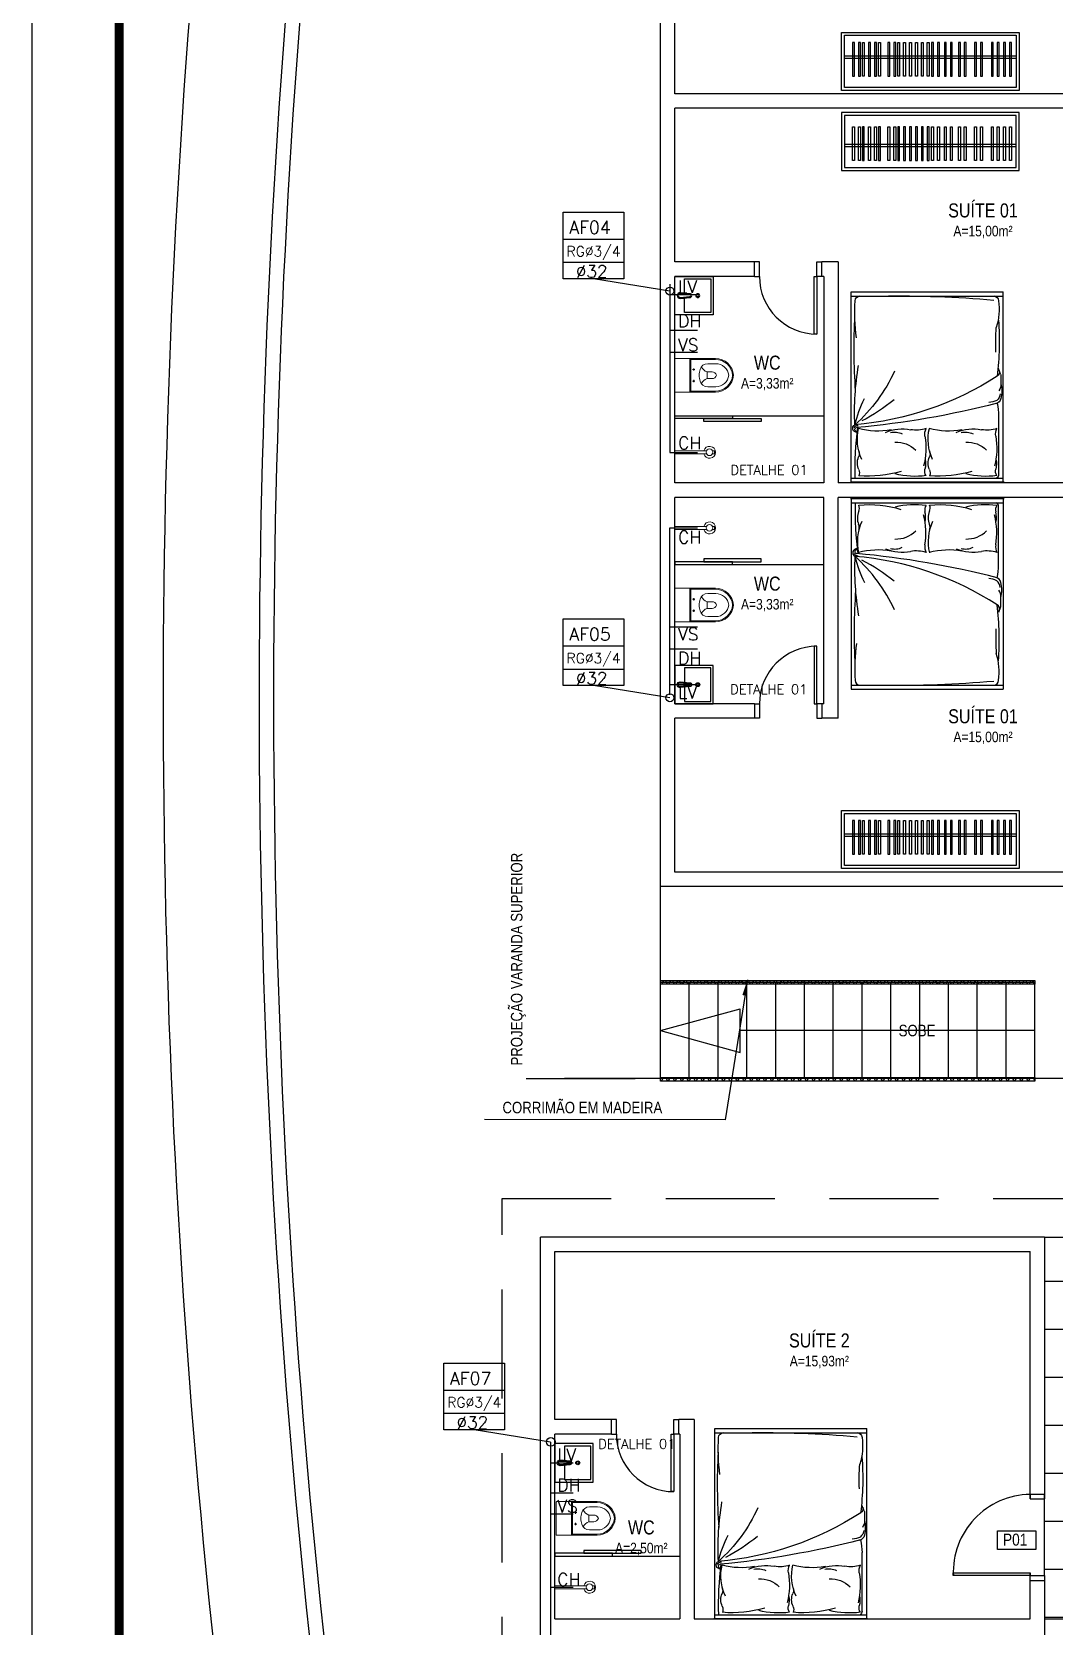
# Model space of a CAD drawing. Header units: millimetres. Extents: x 4156 to 4603, y 996 to 1078.
# Drawn here: x 4374.92 to 4386.64, y 1035.73 to 1053.99 of the extents above; entities that cross this region are included whole.
import ezdxf
from ezdxf.enums import TextEntityAlignment as Align

# ---------------------------------------------------------------- set-up
doc = ezdxf.new("R2010")
doc.units = ezdxf.units.MM
doc.header["$LTSCALE"] = 20
doc.linetypes.add('HIDDEN', pattern=[0.375, 0.25, -0.125])
doc.linetypes.add('HIDDEN2', pattern=[0.1875, 0.125, -0.0625])
for name, color, linetype in [('-HIDRO', 8, 'Continuous'), ('AF', 5, 'Continuous'), ('ARREDI_attrezzature', 175, 'Continuous'), ('COTA', 7, 'Continuous'), ('Diametro', 2, 'Continuous'), ('E-txt-g', 3, 'Continuous'), ('MOB', 251, 'Continuous'), ('P2', 1, 'Continuous'), ('Prumadas_L', 1, 'Continuous'), ('Prumadas_Q', 3, 'Continuous'), ('Prumadas_T', 2, 'Continuous'), ('Tgdados', 3, 'Continuous')]:
    doc.layers.add(name, color=color, linetype=linetype)
doc.layers.add('E-Lay-9', color=9, linetype='Continuous', lineweight=9)
doc.layers.add('E-Txt-W', color=7, linetype='Continuous', lineweight=20)
doc.styles.add('F2', font='ARIALN.TTF')
doc.styles.add('REG60', font='romans.shx', dxfattribs={"width": 0.8, "height": 0.15})
doc.styles.add('REG80', font='romans.shx', dxfattribs={"width": 0.8, "height": 0.2})
doc.styles.add('ROMANS', font='romans__.ttf', dxfattribs={"height": 0.1})
doc.styles.get("Standard").update_dxf_attribs({"font": 'arial.ttf'})
doc.dimstyles.get("Standard").update_dxf_attribs({"dimtxt": 0.18, "dimasz": 0.18, "dimexe": 0.18, "dimexo": 0.0625, "dimgap": 0.09, "dimtad": 0, "dimtih": 1, "dimtoh": 1, "dimdec": 4, "dimzin": 0, "dimdsep": 46, "dimtxsty": 'Standard', "dimcen": 0.09, "dimadec": 0, "dimazin": 0, "dimtfac": 1, "dimtdec": 4, "dimtofl": 0, "dimtmove": 0, "dimatfit": 3, "dimfxl": 1, "dimtolj": 1, "dimtzin": 0, "dimarcsym": 0})

# ---------------------------------------------------------------- blocks, each defined once
blk = doc.blocks.new('vaso-s')
at = {"layer": 'E-Lay-9', "color": 8}
for p, q in [((0, 0.17), (0, 0)), ((0.426, 0.175), (0.005, 0.175)), ((0.16, 0.17), (0.16, 0.17)), ((0.16, 0.17), (0.16, 0)), ((0.426, 0.165), (0.165, 0.165)), ((0.17, 0), (0.17, 0.16)), ((0.213, 0.06), (0.189, 0.06)), ((0.201, 0.048), (0.201, 0.072)), ((0.341, 0.035), (0.341, 0)), ((0.391, 0.035), (0.341, 0.035)), ((0.431, 0.12), (0.346, 0.12)), ((0, -0.17), (0, 0)), ((0.16, -0.17), (0.16, 0)), ((0.426, -0.165), (0.165, -0.165)), ((0.17, 0), (0.17, -0.16)), ((0.213, -0.06), (0.189, -0.06)), ((0.201, -0.048), (0.201, -0.072)), ((0.341, -0.035), (0.341, 0)), ((0.391, -0.035), (0.341, -0.035)), ((0.431, -0.12), (0.346, -0.12)), ((0.426, -0.175), (0.005, -0.175)), ((0.16, -0.17), (0.16, -0.17))]:
    blk.add_line(p, q, dxfattribs=at)
for centre in [(0.201, 0.06), (0.201, -0.06)]:
    blk.add_circle(centre, 0.005, dxfattribs=at)
for centre, radius, start, end in [((0.005, 0.17), 0.005, 90, 180), ((0.155, 0.17), 0.005, 0, 90), ((0.165, 0.17), 0.00495, 180, 270), ((0.426, -0.015), 0.19, 4.5281, 90), ((0.165, 0.16), 0.00495, 0, 90), ((0.518, -0.015), 0.262, 163.0355, 176.7233), ((0.346, 0.038), 0.0825, 90, 163.0355), ((0.375, 0.136), 0.107, 206.9395, 250.9647), ((0.391, -0.015), 0.05, 17.4576, 90), ((0.426, -0.015), 0.18, 4.7802, 90), ((0.431, -0.015), 0.135, 6.3794, 90), ((0.165, -0.17), 0.00495, 90, 180), ((0.165, -0.16), 0.00495, 270, 0), ((0.518, 0.015), 0.262, 183.2767, 196.9645), ((0.346, -0.038), 0.0825, 196.9645, 270), ((0.375, -0.136), 0.107, 109.0353, 153.0605), ((0.391, 0.015), 0.05, 270, 342.5424), ((0.426, 0.015), 0.19, 270, 355.4719), ((0.426, 0.015), 0.18, 270, 355.2198), ((0.431, 0.015), 0.135, 270, 353.6206), ((0.005, -0.17), 0.005, 180, 270), ((0.155, -0.17), 0.005, 270, 0)]:
    blk.add_arc(centre, radius, start, end, dxfattribs=at)
blk = doc.blocks.new('Chuveiro')
at = {"layer": 'E-Lay-9', "color": 8}
for p, q in [((-0.031, 0.016), (-0.36, 0.016)), ((0.051, 0.016), (0.031, 0.016)), ((0.051, 0.016), (0.051, -0.016)), ((-0.031, -0.016), (-0.36, -0.016)), ((0.051, -0.016), (0.031, -0.016))]:
    blk.add_line(p, q, dxfattribs=at)
blk.add_circle((0, 0), 0.0348, dxfattribs=at)
for centre, radius, start, end in [((0, 0), 0.0624, 194.4775, 165.5225), ((0.009, 0), 0.0444, 339.4266, 20.5734)]:
    blk.add_arc(centre, radius, start, end, dxfattribs=at)
blk = doc.blocks.new('CUBA QUADRADA-flat-4-flat-1')
at = {"layer": 'MOB'}
blk.add_lwpolyline([(0, -0.2), (0.4, -0.2), (0.4, 0.2), (0, 0.2)], close=True, dxfattribs=at)
blk.add_lwpolyline([(0.1, -0.025), (0.1, -0.175), (0.375, -0.175), (0.375, 0.175), (0.1, 0.175), (0.1, 0.025)], dxfattribs=at)
for points in [[(0.155, -0.02), (0.055, -0.03, -1), (0.055, 0.03), (0.155, 0.02, -1)], [(0.155, -0.01), (0.055, -0.02, -1), (0.055, 0.02), (0.155, 0.01, -1)]]:
    blk.add_lwpolyline(points, format="xyb", close=True, dxfattribs=at)
for radius in [0.02, 0.0125]:
    blk.add_circle((0.238, 0), radius, dxfattribs=at)
blk = doc.blocks.new('cama')
at = {"layer": 'ARREDI_attrezzature', "color": 8}
for p, q in [((0.866, 1.046), (-0.717, 1.046)), ((-0.717, 1.046), (-0.717, -0.936)), ((-0.717, 1.003), (0.866, 1.003)), ((0.866, 1.046), (0.866, -0.936)), ((0.816, 0.355), (0.816, 0.964)), ((0.841, -0.062), (0.841, 0.035)), ((0.838, -0.079), (0.816, -0.138)), ((-0.717, -0.893), (0.866, -0.893)), ((-0.717, -0.936), (0.866, -0.936))]:
    blk.add_line(p, q, dxfattribs=at)
for centre, radius, start, end in [((2.638, 0.909), 3.316, 178.3703, 187.5322), ((0.767, 0.964), 0.0494, 360, 53.1301), ((-0.487, 0.846), 0.167, 155.7877, 202.8808), ((-0.714, 0.948), 0.0814, 335.7877, 21.7124), ((-0.533, -0.18), 1.162, 73.2017, 95.199), ((-0.053, 0.101), 0.883, 82.5099, 103.5732), ((-0.698, 0.692), 0.758, 350.3711, 14.26), ((0.126, 0.931), 0.0789, 144.3788, 195.1988), ((-0.161, 0.853), 0.218, 347.312, 15.1988), ((0.25, 0.846), 0.167, 155.7877, 202.8808), ((0.023, 0.948), 0.0814, 335.7877, 21.7124), ((0.204, -0.18), 1.162, 73.2017, 95.199), ((0.684, 0.101), 0.883, 82.5099, 103.5732), ((0.04, 0.692), 0.758, 350.3711, 14.26), ((0.864, 0.931), 0.0789, 144.3788, 195.1988), ((0.577, 0.853), 0.218, 347.312, 15.1988), ((-0.15, 0.598), 0.504, 155.118, 192.9862), ((-0.719, 0.748), 0.0848, 339.0161, 22.8808), ((-0.251, 0.918), 0.291, 267.8295, 315.0098), ((0.587, 0.598), 0.504, 155.118, 192.9862), ((0.018, 0.748), 0.0848, 339.0161, 22.8808), ((0.486, 0.918), 0.291, 267.8295, 315.0098), ((-0.662, 0.484), 0.0409, 81.6091, 243.9382), ((-0.659, 0.496), 0.0206, 81.2915, 258.1256), ((-0.438, -0.252), 0.765, 79.7638, 105.4497), ((-0.185, 0.936), 0.446, 246.6878, 281.1217), ((-0.264, 0.69), 0.167, 254.1407, 297.6985), ((-0.042, 0.158), 0.345, 72.3598, 99.3926), ((0.175, 0.544), 0.127, 170.3711, 206.9649), ((0.299, -0.252), 0.765, 79.7638, 105.4497), ((0.553, 0.936), 0.446, 246.6878, 281.1217), ((0.473, 0.69), 0.167, 254.1407, 297.6985), ((0.695, 0.158), 0.345, 72.3598, 99.3926), ((0.913, 0.544), 0.127, 170.3711, 206.9649), ((-0.65, 0.494), 0.0409, 202.6052, 274.4989), ((2.279, 0.318), 2.962, 177.4941, 189.5094), ((-1.784, -0.799), 1.665, 24.3833, 48.4532), ((-0.948, -2.764), 3.222, 57.0954, 85.2363), ((0.652, 0.784), 1.374, 194.1894, 206.3096), ((-1.523, -8.875), 9.391, 75.6716, 84.7419), ((-1.581, -1.432), 2.082, 51.0376, 62.0856), ((0.189, 0.364), 0.628, 347.089, 359.2313), ((0.701, -0.017), 0.232, 65.0339, 86.464), ((0.774, 0.16), 0.0692, 12.8827, 78.3869), ((0.735, 0.116), 0.1, 4.6849, 50.5984), ((0.499, 0.097), 0.351, 346.9286, 12.8827), ((5.77, -0.354), 6.458, 176.0268, 182.9761), ((0.735, 0.028), 0.107, 356.6017, 37.7302), ((-2.114, -0.42), 2.938, 355.67, 7.068), ((0.777, -0.101), 0.0494, 339.7541, 59.4872), ((0.792, -0.062), 0.0494, 339.7541, 360), ((0.792, -0.062), 0.0494, 339.7541, 360), ((2.656, -0.41), 1.869, 176.8413, 184.7569), ((1.493, -0.726), 2.174, 172.9481, 183.1174), ((0.205, -0.754), 0.618, 351.6155, 17.787), ((-0.628, -0.844), 0.0494, 180, 270), ((-0.225, 10.54), 11.434, 269.1087, 274.9762), ((0.767, -0.844), 0.0494, 270, 360)]:
    blk.add_arc(centre, radius, start, end, dxfattribs=at)
at = {"layer": 'COTA', "color": 8, "linetype": 'Continuous'}
blk.add_line((0.874, 1.046), (-0.726, 1.046), dxfattribs=at)
blk = doc.blocks.new('TXT-AMB75')
at = {"layer": 'E-txt-g', "style": 'REG80', "width": 0.8, "flags": 8}
blk.add_attdef('TXT', text='', height=0.2, dxfattribs=at).set_placement((0.005, 0.296), align=Align.CENTER)
at = {"layer": 'E-Txt-W', "style": 'REG60', "width": 0.8, "flags": 8}
blk.add_attdef('TXT', text='', height=0.15, dxfattribs=at).set_placement((0.005, 0.027), align=Align.CENTER)

msp = doc.modelspace()

# ---------------------------------------------------------------- hatches: boundary and pattern name
at = {"layer": '-HIDRO'}
h = msp.add_hatch(dxfattribs=at)
h.set_pattern_fill('NET3', color=256, scale=0.55, style=0)
h.set_pattern_definition([(0, (1993.53939, 699.938844), (0, 0.06875), []), (60, (1993.53939, 699.938844), (-0.0595392465, 0.034375), []), (120, (1993.53939, 699.938844), (-0.0595392465, -0.034375), [])])
h.paths.add_polyline_path([(4382.127, 1043.124), (4386.417, 1043.124), (4386.417, 1043.083), (4382.127, 1043.083)])
h.paths.add_polyline_path([(4382.127, 1042.015), (4386.417, 1042.015), (4386.417, 1041.974), (4382.127, 1041.974)])
h = msp.add_hatch(dxfattribs=at)
h.set_pattern_fill('ANSI37,_O', color=256, scale=4.4, angle=45)
h.set_pattern_definition([(90, (2047.3071, 658.53404), (-0.55, 3e-16), []), (180, (2047.3071, 658.53404), (-3e-16, -0.55), [])])
h.paths.add_polyline_path([(4388.892, 1040.188), (4386.527, 1040.188), (4386.527, 1039.748), (4386.527, 1039.693), (4386.527, 1038.813), (4386.527, 1038.758), (4386.527, 1035.816), (4388.892, 1035.816)])
h.paths.add_polyline_path([(4387.636, 1037.656, -1), (4387.553, 1037.656, -1)], flags=16)
h.paths.add_polyline_path([(4387.419, 1037.861), (4388.17, 1037.861), (4388.17, 1038.078), (4387.419, 1038.078)], flags=24)
h.paths.add_polyline_path([(4387.31, 1038.097), (4388.279, 1038.097), (4388.279, 1038.338), (4387.31, 1038.338)], flags=24)
h.paths.add_polyline_path([(4387.627, 1037.647), (4387.938, 1037.647), (4387.938, 1037.845), (4387.627, 1037.845)], flags=24)

# ---------------------------------------------------------------- linework, layer by layer
at = {"layer": '-HIDRO', "linetype": 'Continuous'}
for p, q in [((4382.127, 1044.203), (4382.127, 1069.613)), ((4382.292, 1053.278), (4382.292, 1055.038)), ((4387.627, 1053.278), (4382.292, 1053.278)), ((4382.292, 1051.353), (4382.292, 1053.113)), ((4387.627, 1053.113), (4382.292, 1053.113)), ((4383.205, 1051.353), (4382.292, 1051.353)), ((4383.205, 1051.188), (4383.205, 1051.353)), ((4384.162, 1051.353), (4383.975, 1051.353)), ((4383.975, 1051.188), (4383.975, 1051.353)), ((4384.162, 1051.353), (4384.162, 1048.823)), ((4382.292, 1048.823), (4382.292, 1051.188)), ((4383.205, 1051.188), (4382.292, 1051.188)), ((4383.997, 1051.188), (4383.997, 1048.823)), ((4382.292, 1049.593), (4383.997, 1049.593)), ((4383.997, 1048.823), (4382.292, 1048.823)), ((4387.627, 1048.823), (4384.162, 1048.823)), ((4382.292, 1046.293), (4382.292, 1048.658)), ((4383.997, 1048.658), (4382.292, 1048.658)), ((4383.997, 1046.293), (4383.997, 1048.658)), ((4387.627, 1048.658), (4384.162, 1048.658)), ((4384.162, 1046.128), (4384.162, 1048.658)), ((4382.292, 1047.888), (4383.997, 1047.888)), ((4383.205, 1046.293), (4382.292, 1046.293)), ((4383.975, 1046.293), (4383.975, 1046.128)), ((4382.292, 1044.368), (4382.292, 1046.128)), ((4383.205, 1046.128), (4382.292, 1046.128)), ((4384.162, 1046.128), (4383.975, 1046.128)), ((4387.627, 1044.368), (4382.292, 1044.368)), ((4389.992, 1044.203), (4382.127, 1044.203)), ((4382.127, 1043.103), (4382.127, 1044.203)), ((4382.127, 1042.003), (4382.127, 1043.103)), ((4382.457, 1042.003), (4382.457, 1043.103)), ((4382.787, 1042.003), (4382.787, 1043.103)), ((4383.117, 1042.003), (4383.117, 1043.103)), ((4383.447, 1042.003), (4383.447, 1043.103)), ((4383.777, 1042.003), (4383.777, 1043.103)), ((4384.107, 1042.003), (4384.107, 1043.103)), ((4384.437, 1042.003), (4384.437, 1043.103)), ((4384.767, 1042.003), (4384.767, 1043.103)), ((4385.097, 1042.003), (4385.097, 1043.103)), ((4385.427, 1042.003), (4385.427, 1043.103)), ((4385.757, 1042.003), (4385.757, 1043.103)), ((4386.087, 1042.003), (4386.087, 1043.103)), ((4386.417, 1042.003), (4386.417, 1043.103)), ((4382.127, 1042.553), (4383.039, 1042.803)), ((4383.039, 1042.303), (4383.039, 1042.803)), ((4382.127, 1042.553), (4383.039, 1042.303)), ((4386.417, 1042.553), (4383.039, 1042.553)), ((4386.527, 1036.311), (4386.527, 1037.191)), ((4380.917, 1036.534), (4382.347, 1036.534)), ((4386.527, 1035.816), (4388.892, 1035.816))]:
    msp.add_line(p, q, dxfattribs=at)
at = {"layer": '-HIDRO', "ltscale": 0.5}
for p, q in [((4386.204, 1053.71), (4384.234, 1053.71)), ((4386.204, 1053.683), (4384.234, 1053.683)), ((4386.204, 1052.7), (4384.234, 1052.7)), ((4386.204, 1052.673), (4384.234, 1052.673)), ((4386.204, 1044.8), (4384.234, 1044.8)), ((4386.204, 1044.773), (4384.234, 1044.773))]:
    msp.add_line(p, q, dxfattribs=at)
at = {"layer": '-HIDRO'}
for p, q in [((4383.997, 1051.188), (4383.975, 1051.188)), ((4382.292, 1049.593), (4383.997, 1049.593)), ((4382.292, 1047.888), (4383.997, 1047.888)), ((4383.205, 1046.293), (4383.205, 1046.128)), ((4383.997, 1046.293), (4383.975, 1046.293)), ((4386.417, 1043.103), (4382.127, 1043.103)), ((4391.752, 1042.003), (4381.027, 1042.003)), ((4380.752, 1031.278), (4380.752, 1040.188)), ((4386.527, 1040.188), (4380.752, 1040.188)), ((4386.527, 1040.188), (4388.892, 1040.188)), ((4386.527, 1040.188), (4386.527, 1037.191)), ((4380.917, 1038.098), (4380.917, 1040.023)), ((4380.917, 1040.023), (4386.362, 1040.023)), ((4386.362, 1037.191), (4386.362, 1040.023)), ((4381.566, 1038.098), (4380.917, 1038.098)), ((4381.566, 1037.933), (4381.566, 1038.098)), ((4382.512, 1038.098), (4382.336, 1038.098)), ((4382.336, 1037.933), (4382.336, 1038.098)), ((4382.512, 1038.098), (4382.512, 1035.816)), ((4380.917, 1035.816), (4380.917, 1037.933)), ((4381.566, 1037.933), (4380.917, 1037.933)), ((4382.347, 1037.933), (4382.336, 1037.933)), ((4382.347, 1037.933), (4382.347, 1035.816)), ((4386.362, 1037.246), (4386.527, 1037.246)), ((4386.362, 1035.816), (4386.362, 1036.344)), ((4386.527, 1036.311), (4386.527, 1035.211)), ((4386.362, 1036.256), (4386.527, 1036.256)), ((4380.917, 1035.816), (4382.347, 1035.816)), ((4382.512, 1035.816), (4386.362, 1035.816))]:
    msp.add_line(p, q, dxfattribs=at)
at = {"layer": '-HIDRO', "linetype": 'HIDDEN', "ltscale": 0.25}
msp.add_line((4380.587, 1042.003), (4382.127, 1042.003), dxfattribs=at)
at = {"layer": '-HIDRO'}
msp.add_lwpolyline([(4379.696, 1071.919, 0.099318), (4377.446, 1031.996, 0.188246), (4401.232, 999.488)], format="xyb", dxfattribs=at)
at = {"layer": '-HIDRO', "linetype": 'Continuous'}
for points in [[(4380.832, 1071.919, 0.099873), (4378.526, 1032.216, 0.183533), (4401.047, 1000.919)], [(4380.958, 1071.754, 0.099477), (4378.688, 1032.249, 0.184298), (4401.292, 1000.952)]]:
    msp.add_lwpolyline(points, format="xyb", dxfattribs=at)
at = {"layer": '-HIDRO'}
for points in [[(4386.237, 1053.318), (4384.201, 1053.318), (4384.201, 1053.982), (4386.237, 1053.982)], [(4386.204, 1053.351), (4384.234, 1053.351), (4384.234, 1053.949), (4386.204, 1053.949)], [(4386.237, 1053.065), (4384.201, 1053.065), (4384.201, 1052.401), (4386.237, 1052.401)], [(4386.204, 1053.032), (4384.234, 1053.032), (4384.234, 1052.434), (4386.204, 1052.434)], [(4383.92, 1051.188), (4383.92, 1050.528), (4383.887, 1050.528), (4383.887, 1051.188)], [(4382.292, 1049.593), (4382.952, 1049.593), (4382.952, 1049.56), (4382.292, 1049.56)], [(4382.622, 1049.56), (4383.282, 1049.56), (4383.282, 1049.527), (4382.622, 1049.527)], [(4382.292, 1047.888), (4382.952, 1047.888), (4382.952, 1047.921), (4382.292, 1047.921)], [(4382.622, 1047.921), (4383.282, 1047.921), (4383.282, 1047.954), (4382.622, 1047.954)], [(4383.92, 1046.293), (4383.92, 1046.953), (4383.887, 1046.953), (4383.887, 1046.293)], [(4386.237, 1044.408), (4384.201, 1044.408), (4384.201, 1045.072), (4386.237, 1045.072)], [(4386.204, 1044.441), (4384.234, 1044.441), (4384.234, 1045.039), (4386.204, 1045.039)], [(4382.127, 1043.124), (4386.417, 1043.124), (4386.417, 1043.083), (4382.127, 1043.083)], [(4382.127, 1042.015), (4386.417, 1042.015), (4386.417, 1041.974), (4382.127, 1041.974)], [(4382.281, 1037.933), (4382.281, 1037.273), (4382.248, 1037.273), (4382.248, 1037.933)], [(4385.987, 1036.826), (4386.428, 1036.826), (4386.428, 1036.612), (4385.987, 1036.612)], [(4380.917, 1036.534), (4381.577, 1036.534), (4381.577, 1036.567), (4380.917, 1036.567)], [(4381.247, 1036.567), (4381.907, 1036.567), (4381.907, 1036.6), (4381.247, 1036.6)], [(4386.362, 1036.311), (4385.482, 1036.311), (4385.482, 1036.344), (4386.362, 1036.344)]]:
    msp.add_lwpolyline(points, close=True, dxfattribs=at)
at = {"layer": '-HIDRO', "ltscale": 0.5}
for points in [[(4384.327, 1053.482), (4384.349, 1053.482), (4384.349, 1053.867), (4384.327, 1053.867)], [(4384.395, 1053.482), (4384.417, 1053.482), (4384.417, 1053.867), (4384.395, 1053.867)], [(4384.462, 1053.482), (4384.44, 1053.482), (4384.44, 1053.867), (4384.462, 1053.867)], [(4384.511, 1053.482), (4384.533, 1053.482), (4384.533, 1053.867), (4384.511, 1053.867)], [(4384.579, 1053.482), (4384.601, 1053.482), (4384.601, 1053.867), (4384.579, 1053.867)], [(4384.646, 1053.482), (4384.624, 1053.482), (4384.624, 1053.867), (4384.646, 1053.867)], [(4384.732, 1053.482), (4384.754, 1053.482), (4384.754, 1053.867), (4384.732, 1053.867)], [(4384.8, 1053.482), (4384.822, 1053.482), (4384.822, 1053.867), (4384.8, 1053.867)], [(4384.867, 1053.482), (4384.845, 1053.482), (4384.845, 1053.867), (4384.867, 1053.867)], [(4384.935, 1053.482), (4384.913, 1053.482), (4384.913, 1053.867), (4384.935, 1053.867)], [(4385.002, 1053.482), (4384.98, 1053.482), (4384.98, 1053.867), (4385.002, 1053.867)], [(4385.07, 1053.482), (4385.048, 1053.482), (4385.048, 1053.867), (4385.07, 1053.867)], [(4385.138, 1053.482), (4385.116, 1053.482), (4385.116, 1053.867), (4385.138, 1053.867)], [(4385.205, 1053.482), (4385.183, 1053.482), (4385.183, 1053.867), (4385.205, 1053.867)], [(4385.232, 1053.482), (4385.254, 1053.482), (4385.254, 1053.867), (4385.232, 1053.867)], [(4385.3, 1053.482), (4385.322, 1053.482), (4385.322, 1053.867), (4385.3, 1053.867)], [(4385.38, 1053.482), (4385.402, 1053.482), (4385.402, 1053.867), (4385.38, 1053.867)], [(4385.448, 1053.482), (4385.47, 1053.482), (4385.47, 1053.867), (4385.448, 1053.867)], [(4385.541, 1053.482), (4385.563, 1053.482), (4385.563, 1053.867), (4385.541, 1053.867)], [(4385.608, 1053.482), (4385.63, 1053.482), (4385.63, 1053.867), (4385.608, 1053.867)], [(4385.725, 1053.482), (4385.747, 1053.482), (4385.747, 1053.867), (4385.725, 1053.867)], [(4385.793, 1053.482), (4385.815, 1053.482), (4385.815, 1053.867), (4385.793, 1053.867)], [(4385.918, 1053.482), (4385.94, 1053.482), (4385.94, 1053.867), (4385.918, 1053.867)], [(4385.986, 1053.482), (4386.008, 1053.482), (4386.008, 1053.867), (4385.986, 1053.867)], [(4386.057, 1053.482), (4386.079, 1053.482), (4386.079, 1053.867), (4386.057, 1053.867)], [(4386.125, 1053.482), (4386.147, 1053.482), (4386.147, 1053.867), (4386.125, 1053.867)], [(4384.327, 1052.901), (4384.349, 1052.901), (4384.349, 1052.516), (4384.327, 1052.516)], [(4384.395, 1052.901), (4384.417, 1052.901), (4384.417, 1052.516), (4384.395, 1052.516)], [(4384.462, 1052.901), (4384.44, 1052.901), (4384.44, 1052.516), (4384.462, 1052.516)], [(4384.511, 1052.901), (4384.533, 1052.901), (4384.533, 1052.516), (4384.511, 1052.516)], [(4384.579, 1052.901), (4384.601, 1052.901), (4384.601, 1052.516), (4384.579, 1052.516)], [(4384.646, 1052.901), (4384.624, 1052.901), (4384.624, 1052.516), (4384.646, 1052.516)], [(4384.732, 1052.901), (4384.754, 1052.901), (4384.754, 1052.516), (4384.732, 1052.516)], [(4384.8, 1052.901), (4384.822, 1052.901), (4384.822, 1052.516), (4384.8, 1052.516)], [(4384.867, 1052.901), (4384.845, 1052.901), (4384.845, 1052.516), (4384.867, 1052.516)], [(4384.935, 1052.901), (4384.913, 1052.901), (4384.913, 1052.516), (4384.935, 1052.516)], [(4385.002, 1052.901), (4384.98, 1052.901), (4384.98, 1052.516), (4385.002, 1052.516)], [(4385.07, 1052.901), (4385.048, 1052.901), (4385.048, 1052.516), (4385.07, 1052.516)], [(4385.138, 1052.901), (4385.116, 1052.901), (4385.116, 1052.516), (4385.138, 1052.516)], [(4385.205, 1052.901), (4385.183, 1052.901), (4385.183, 1052.516), (4385.205, 1052.516)], [(4385.232, 1052.901), (4385.254, 1052.901), (4385.254, 1052.516), (4385.232, 1052.516)], [(4385.3, 1052.901), (4385.322, 1052.901), (4385.322, 1052.516), (4385.3, 1052.516)], [(4385.38, 1052.901), (4385.402, 1052.901), (4385.402, 1052.516), (4385.38, 1052.516)], [(4385.448, 1052.901), (4385.47, 1052.901), (4385.47, 1052.516), (4385.448, 1052.516)], [(4385.541, 1052.901), (4385.563, 1052.901), (4385.563, 1052.516), (4385.541, 1052.516)], [(4385.608, 1052.901), (4385.63, 1052.901), (4385.63, 1052.516), (4385.608, 1052.516)], [(4385.725, 1052.901), (4385.747, 1052.901), (4385.747, 1052.516), (4385.725, 1052.516)], [(4385.793, 1052.901), (4385.815, 1052.901), (4385.815, 1052.516), (4385.793, 1052.516)], [(4385.918, 1052.901), (4385.94, 1052.901), (4385.94, 1052.516), (4385.918, 1052.516)], [(4385.986, 1052.901), (4386.008, 1052.901), (4386.008, 1052.516), (4385.986, 1052.516)], [(4386.057, 1052.901), (4386.079, 1052.901), (4386.079, 1052.516), (4386.057, 1052.516)], [(4386.125, 1052.901), (4386.147, 1052.901), (4386.147, 1052.516), (4386.125, 1052.516)], [(4384.327, 1044.572), (4384.349, 1044.572), (4384.349, 1044.957), (4384.327, 1044.957)], [(4384.395, 1044.572), (4384.417, 1044.572), (4384.417, 1044.957), (4384.395, 1044.957)], [(4384.462, 1044.572), (4384.44, 1044.572), (4384.44, 1044.957), (4384.462, 1044.957)], [(4384.511, 1044.572), (4384.533, 1044.572), (4384.533, 1044.957), (4384.511, 1044.957)], [(4384.579, 1044.572), (4384.601, 1044.572), (4384.601, 1044.957), (4384.579, 1044.957)], [(4384.646, 1044.572), (4384.624, 1044.572), (4384.624, 1044.957), (4384.646, 1044.957)], [(4384.732, 1044.572), (4384.754, 1044.572), (4384.754, 1044.957), (4384.732, 1044.957)], [(4384.8, 1044.572), (4384.822, 1044.572), (4384.822, 1044.957), (4384.8, 1044.957)], [(4384.867, 1044.572), (4384.845, 1044.572), (4384.845, 1044.957), (4384.867, 1044.957)], [(4384.935, 1044.572), (4384.913, 1044.572), (4384.913, 1044.957), (4384.935, 1044.957)], [(4385.002, 1044.572), (4384.98, 1044.572), (4384.98, 1044.957), (4385.002, 1044.957)], [(4385.07, 1044.572), (4385.048, 1044.572), (4385.048, 1044.957), (4385.07, 1044.957)], [(4385.138, 1044.572), (4385.116, 1044.572), (4385.116, 1044.957), (4385.138, 1044.957)], [(4385.205, 1044.572), (4385.183, 1044.572), (4385.183, 1044.957), (4385.205, 1044.957)], [(4385.232, 1044.572), (4385.254, 1044.572), (4385.254, 1044.957), (4385.232, 1044.957)], [(4385.3, 1044.572), (4385.322, 1044.572), (4385.322, 1044.957), (4385.3, 1044.957)], [(4385.38, 1044.572), (4385.402, 1044.572), (4385.402, 1044.957), (4385.38, 1044.957)], [(4385.448, 1044.572), (4385.47, 1044.572), (4385.47, 1044.957), (4385.448, 1044.957)], [(4385.541, 1044.572), (4385.563, 1044.572), (4385.563, 1044.957), (4385.541, 1044.957)], [(4385.608, 1044.572), (4385.63, 1044.572), (4385.63, 1044.957), (4385.608, 1044.957)], [(4385.725, 1044.572), (4385.747, 1044.572), (4385.747, 1044.957), (4385.725, 1044.957)], [(4385.793, 1044.572), (4385.815, 1044.572), (4385.815, 1044.957), (4385.793, 1044.957)], [(4385.918, 1044.572), (4385.94, 1044.572), (4385.94, 1044.957), (4385.918, 1044.957)], [(4385.986, 1044.572), (4386.008, 1044.572), (4386.008, 1044.957), (4385.986, 1044.957)], [(4386.057, 1044.572), (4386.079, 1044.572), (4386.079, 1044.957), (4386.057, 1044.957)], [(4386.125, 1044.572), (4386.147, 1044.572), (4386.147, 1044.957), (4386.125, 1044.957)]]:
    msp.add_lwpolyline(points, close=True, dxfattribs=at)
at = {"layer": '-HIDRO'}
for points in [[(4383.205, 1051.188), (4383.26, 1051.188), (4383.26, 1051.353), (4383.205, 1051.353)], [(4383.975, 1051.188), (4383.92, 1051.188), (4383.92, 1051.353), (4383.975, 1051.353)], [(4383.205, 1046.293), (4383.26, 1046.293), (4383.26, 1046.128), (4383.205, 1046.128)], [(4383.975, 1046.293), (4383.92, 1046.293), (4383.92, 1046.128), (4383.975, 1046.128)], [(4381.566, 1037.933), (4381.621, 1037.933), (4381.621, 1038.098), (4381.566, 1038.098)], [(4382.336, 1037.933), (4382.281, 1037.933), (4382.281, 1038.098), (4382.336, 1038.098)], [(4386.362, 1037.246), (4386.362, 1037.191), (4386.527, 1037.191), (4386.527, 1037.246)], [(4386.362, 1036.256), (4386.362, 1036.311), (4386.527, 1036.311), (4386.527, 1036.256)]]:
    msp.add_lwpolyline(points, dxfattribs=at)
at = {"layer": '-HIDRO', "linetype": 'HIDDEN', "ltscale": 0.25}
msp.add_lwpolyline([(4389.332, 1030.838), (4380.312, 1030.838), (4380.312, 1040.628), (4389.332, 1040.628)], close=True, dxfattribs=at)
at = {"layer": '-HIDRO'}
for centre, start, end in [((4383.92, 1051.188), 180, 270), ((4383.92, 1046.293), 90, 180), ((4382.281, 1037.933), 180, 270)]:
    msp.add_arc(centre, 0.66, start, end, dxfattribs=at)
at = {"layer": '-HIDRO', "linetype": 'HIDDEN2'}
msp.add_arc((4386.373, 1036.35), 0.891, 90.7054, 182.5286, dxfattribs=at)
at = {"layer": 'AF'}
for p, q in [((4382.235, 1051.099), (4382.235, 1049.173)), ((4382.235, 1050.979), (4382.552, 1050.979)), ((4382.235, 1050.573), (4382.552, 1050.573)), ((4382.235, 1050.319), (4382.552, 1050.319)), ((4382.235, 1049.173), (4382.552, 1049.173)), ((4382.235, 1046.396), (4382.235, 1048.308)), ((4382.235, 1048.308), (4382.552, 1048.308)), ((4382.235, 1047.176), (4382.552, 1047.176)), ((4382.235, 1046.922), (4382.552, 1046.922)), ((4382.235, 1046.516), (4382.552, 1046.516)), ((4380.869, 1035.29), (4380.869, 1037.841)), ((4380.869, 1037.604), (4381.127, 1037.604)), ((4380.869, 1037.259), (4381.127, 1037.259)), ((4380.869, 1037.018), (4381.127, 1037.018)), ((4380.869, 1036.178), (4381.127, 1036.178))]:
    msp.add_line(p, q, dxfattribs=at)
for centre in [(4382.235, 1051.02), (4382.235, 1046.363)]:
    msp.add_circle(centre, 0.0452, dxfattribs=at)
at = {"layer": 'P2'}
msp.add_lwpolyline([(4434.324, 996.216), (4434.324, 1077.816), (4374.924, 1077.816), (4374.924, 996.216)], close=True, dxfattribs=at)
at = {"layer": 'P2', "const_width": 0.1}
msp.add_lwpolyline([(4433.324, 997.216), (4433.324, 1076.816), (4375.924, 1076.816), (4375.924, 997.216)], close=True, dxfattribs=at)
at = {"layer": 'Prumadas_L'}
for p, q in [((4381.012, 1051.616, 3.614), (4381.706, 1051.616, 3.614)), ((4381.012, 1051.35, 3.614), (4381.706, 1051.35, 3.614)), ((4382.235, 1051.02), (4381.359, 1051.161, 3.614)), ((4381.012, 1046.959, 3.614), (4381.706, 1046.959, 3.614)), ((4381.012, 1046.692, 3.614), (4381.706, 1046.692, 3.614)), ((4382.235, 1046.363), (4381.359, 1046.504, 3.614)), ((4379.645, 1038.436, 3.609), (4380.339, 1038.436, 3.609)), ((4379.645, 1038.17, 3.609), (4380.339, 1038.17, 3.609)), ((4380.867, 1037.84, -0.005), (4379.992, 1037.982, 3.609))]:
    msp.add_line(p, q, dxfattribs=at)
at = {"layer": 'Prumadas_Q'}
for p, q in [((4381.012, 1051.923, 3.614), (4381.706, 1051.923, 3.614)), ((4381.012, 1051.161, 3.614), (4381.012, 1051.923, 3.614)), ((4381.706, 1051.923, 3.614), (4381.706, 1051.161, 3.614)), ((4381.706, 1051.161, 3.614), (4381.012, 1051.161, 3.614)), ((4381.012, 1047.266, 3.614), (4381.706, 1047.266, 3.614)), ((4381.012, 1046.504, 3.614), (4381.012, 1047.266, 3.614)), ((4381.706, 1047.266, 3.614), (4381.706, 1046.504, 3.614)), ((4381.706, 1046.504, 3.614), (4381.012, 1046.504, 3.614)), ((4379.645, 1038.743, 3.609), (4380.339, 1038.743, 3.609)), ((4379.645, 1037.982, 3.609), (4379.645, 1038.743, 3.609)), ((4380.339, 1038.743, 3.609), (4380.339, 1037.982, 3.609)), ((4380.339, 1037.982, 3.609), (4379.645, 1037.982, 3.609))]:
    msp.add_line(p, q, dxfattribs=at)
at = {"layer": 'Tgdados'}
msp.add_circle((4380.871, 1037.842, 0.005), 0.0495, dxfattribs=at)

# ---------------------------------------------------------------- block references
at = {"layer": '-HIDRO'}
ref = msp.add_blockref('TXT-AMB75', (4385.818, 1051.626), dxfattribs=dict(at, xscale=0.8019000000000002, yscale=0.8019000000000002, zscale=0.8019000000000002))
ref.add_attrib('TXT', 'SUÍTE 01', dxfattribs={"layer": 'E-txt-g', "color": 2, "height": 0.1604, "style": 'F2'}).set_placement((4385.822, 1051.863), align=Align.CENTER)
ref.add_attrib('TXT', 'A=15,00m²', dxfattribs={"layer": 'E-Txt-W', "height": 0.1203, "style": 'F2'}).set_placement((4385.822, 1051.647), align=Align.CENTER)
at = {"layer": '-HIDRO', "xscale": -1.1, "yscale": 1.1, "zscale": 1.1, "rotation": 180}
for name, p in [('CUBA QUADRADA-flat-4-flat-1', (4382.292, 1050.968)), ('Chuveiro', (4382.689, 1049.174)), ('Chuveiro', (4382.689, 1049.174)), ('Chuveiro', (4382.689, 1048.308)), ('Chuveiro', (4382.689, 1048.308)), ('vaso-s', (4382.287, 1047.425)), ('vaso-s', (4380.932, 1036.967)), ('Chuveiro', (4381.314, 1036.178))]:
    msp.add_blockref(name, p, dxfattribs=at)
at = {"layer": '-HIDRO', "linetype": 'HIDDEN2', "xscale": -1.1, "yscale": 1.1, "zscale": 1.1, "rotation": 180}
for p in [(4385.102, 1049.981), (4383.538, 1036.966)]:
    msp.add_blockref('cama', p, dxfattribs=at)
at = {"layer": '-HIDRO', "xscale": 1.1, "yscale": 1.1, "zscale": 1.1}
for name, p in [('vaso-s', (4382.287, 1050.056)), ('CUBA QUADRADA-flat-4-flat-1', (4382.292, 1046.513)), ('CUBA QUADRADA-flat-4-flat-1', (4380.917, 1037.603))]:
    msp.add_blockref(name, p, dxfattribs=at)
at = {"layer": '-HIDRO'}
ref = msp.add_blockref('TXT-AMB75', (4383.346, 1049.883), dxfattribs=dict(at, xscale=0.8019000000000002, yscale=0.8019000000000002, zscale=0.8019000000000002))
ref.add_attrib('TXT', 'WC', dxfattribs={"layer": 'E-txt-g', "color": 2, "height": 0.1604, "style": 'F2'}).set_placement((4383.35, 1050.12), align=Align.CENTER)
ref.add_attrib('TXT', 'A=3,33m²', dxfattribs={"layer": 'E-Txt-W', "height": 0.1203, "style": 'F2'}).set_placement((4383.35, 1049.904), align=Align.CENTER)
at = {"layer": '-HIDRO', "linetype": 'HIDDEN2', "xscale": 1.1, "yscale": 1.1, "zscale": 1.1}
msp.add_blockref('cama', (4385.102, 1047.491), dxfattribs=at)
at = {"layer": '-HIDRO'}
ref = msp.add_blockref('TXT-AMB75', (4383.346, 1047.353), dxfattribs=dict(at, xscale=0.8019000000000002, yscale=0.8019000000000002, zscale=0.8019000000000002))
ref.add_attrib('TXT', 'WC', dxfattribs={"layer": 'E-txt-g', "color": 2, "height": 0.1604, "style": 'F2'}).set_placement((4383.35, 1047.59), align=Align.CENTER)
ref.add_attrib('TXT', 'A=3,33m²', dxfattribs={"layer": 'E-Txt-W', "height": 0.1203, "style": 'F2'}).set_placement((4383.35, 1047.374), align=Align.CENTER)
ref = msp.add_blockref('TXT-AMB75', (4385.818, 1045.833), dxfattribs=dict(at, xscale=0.8019000000000002, yscale=0.8019000000000002, zscale=0.8019000000000002))
ref.add_attrib('TXT', 'SUÍTE 01', dxfattribs={"layer": 'E-txt-g', "color": 2, "height": 0.1604, "style": 'F2'}).set_placement((4385.822, 1046.071), align=Align.CENTER)
ref.add_attrib('TXT', 'A=15,00m²', dxfattribs={"layer": 'E-Txt-W', "height": 0.1203, "style": 'F2'}).set_placement((4385.822, 1045.855), align=Align.CENTER)
ref = msp.add_blockref('TXT-AMB75', (4383.943, 1038.686), dxfattribs=dict(at, xscale=0.8019000000000002, yscale=0.8019000000000002, zscale=0.8019000000000002))
ref.add_attrib('TXT', 'SUÍTE 2', dxfattribs={"layer": 'E-txt-g', "color": 2, "height": 0.1604, "style": 'F2'}).set_placement((4383.947, 1038.924), align=Align.CENTER)
ref.add_attrib('TXT', 'A=15,93m²', dxfattribs={"layer": 'E-Txt-W', "height": 0.1203, "style": 'F2'}).set_placement((4383.947, 1038.708), align=Align.CENTER)
ref = msp.add_blockref('TXT-AMB75', (4381.903, 1036.546), dxfattribs=dict(at, xscale=0.8019000000000002, yscale=0.8019000000000002, zscale=0.8019000000000002))
ref.add_attrib('TXT', 'WC', dxfattribs={"layer": 'E-txt-g', "color": 2, "height": 0.1604, "style": 'F2'}).set_placement((4381.907, 1036.783), align=Align.CENTER)
ref.add_attrib('TXT', 'A=2,50m²', dxfattribs={"layer": 'E-Txt-W', "height": 0.1203, "style": 'F2'}).set_placement((4381.907, 1036.567), align=Align.CENTER)

# ---------------------------------------------------------------- texts
at = {"layer": '-HIDRO', "style": 'F2'}
msp.add_text('PROJEÇÃO VARANDA SUPERIOR', height=0.132, rotation=90, dxfattribs=at).set_placement((4380.545, 1042.152))
for s, p in [('SOBE', (4384.856, 1042.487)), ('CORRIMÃO EM MADEIRA', (4380.316, 1041.605))]:
    msp.add_text(s, height=0.132, dxfattribs=at).set_placement(p)
at = {"layer": '-HIDRO', "linetype": 'Continuous', "style": 'F2'}
msp.add_text('P01', height=0.1371, dxfattribs=at).set_placement((4386.051, 1036.792), align=Align.TOP_LEFT)
at = {"layer": 'Diametro', "style": 'ROMANS'}
for p in [(4383.371, 1048.917), (4383.367, 1046.405), (4381.855, 1037.764)]:
    msp.add_text('DETALHE 01', height=0.11, rotation=360, dxfattribs=at).set_placement(p, align=Align.CENTER)
at = {"layer": 'Prumadas_T', "style": 'ROMANS'}
for s, height, p in [('AF04', 0.1455, (4381.32, 1051.677, 3.614)), ('RG%%C3/4', 0.1164, (4381.36, 1051.417, 3.614)), ('%%C32', 0.1409, (4381.338, 1051.174, 3.614)), ('AF05', 0.1455, (4381.32, 1047.019, 3.614)), ('RG%%C3/4', 0.1164, (4381.36, 1046.759, 3.614)), ('%%C32', 0.1409, (4381.338, 1046.516, 3.614)), ('AF07', 0.1455, (4379.952, 1038.497, 3.609)), ('RG%%C3/4', 0.1164, (4379.993, 1038.237, 3.609)), ('%%C32', 0.1409, (4379.971, 1037.994, 3.609))]:
    msp.add_text(s, height=height, rotation=0, dxfattribs=at).set_placement(p, align=Align.CENTER)
for s, rotation, p in [('LV', 360, (4382.328, 1050.998)), ('DH', 360, (4382.328, 1050.607)), ('VS', 360, (4382.328, 1050.331)), ('CH', 360, (4382.328, 1049.208)), ('CH', 0, (4382.328, 1048.13)), ('VS', 0, (4382.328, 1047.021)), ('DH', 0, (4382.328, 1046.745)), ('LV', 0, (4382.328, 1046.356)), ('LV', 0, (4380.944, 1037.621)), ('DH', 0, (4380.944, 1037.276)), ('VS', 0, (4380.944, 1037.036)), ('CH', 0, (4380.944, 1036.195))]:
    msp.add_text(s, height=0.1441, rotation=rotation, dxfattribs=at).set_placement(p)

# ---------------------------------------------------------------- leaders
at = {"layer": '-HIDRO'}
msp.add_leader([(4383.122, 1043.132), (4382.867, 1041.531), (4380.111, 1041.533)], dimstyle='Standard', dxfattribs=at)

doc.saveas('drawing.dxf')
